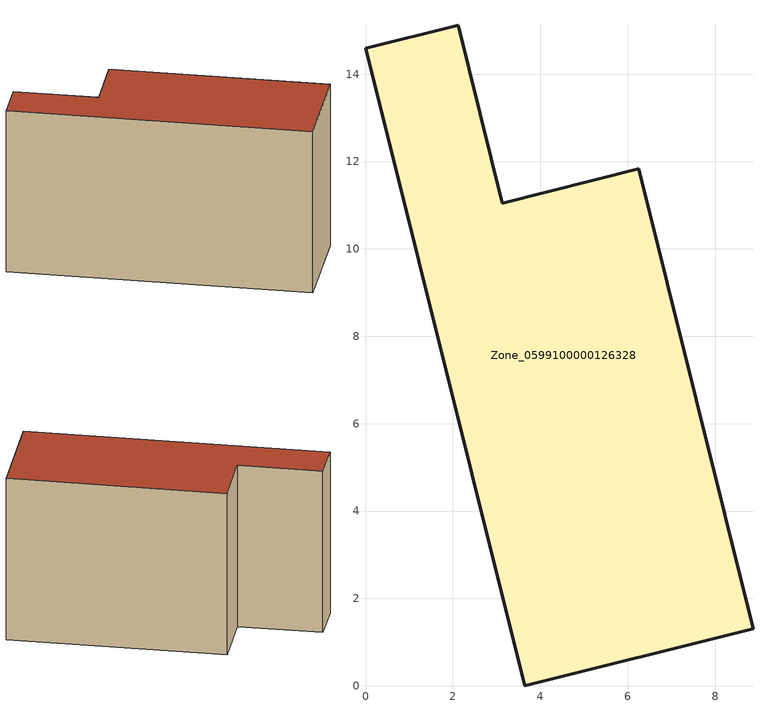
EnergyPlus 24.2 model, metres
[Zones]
Zone_0599100000126328
 floor ground (C_G): 3.64,0 0,14.59 2.12,15.12 3.13,11.05 6.25,11.84 8.87,1.31 z0
 wall outside (C_F): 3.64,0 8.87,1.31 6.25,11.84 3.13,11.05 2.12,15.12 0,14.59 3.64,0 z0:8.64
 roof outside (C_R): 0,14.59 3.64,0 8.87,1.31 6.25,11.84 3.13,11.05 2.12,15.12 z8.64
[BUILDING]
Pand.0599100000126328: North Axis=0; Terrain=City; Loads Convergence Tolerance Value=0.04; Temperature Convergence Tolerance Value=0.4; Solar Distribution=FullExterior; Maximum Number of Warmup Days=25; Minimum Number of Warmup Days=1
[Site:Location]
Rotterdam.The.Hague.AP_ZH_NLD Design_Conditions: Latitude=51.96; Longitude=4.45; Time Zone=1; Elevation=-4.5
[SITE:GROUNDTEMPERATURE:BUILDINGSURFACE]
18, 18, 18, 18, 18, 18, 18, 18, 18, 18, 18, 18
[MATERIAL] Thermal Absorptance=0.9; Solar Absorptance=0.7; Visible Absorptance=0.7
Name | Roughness | Thickness | Conductivity | Density | Specific Heat
G.TI.1975-1991 | MediumSmooth | 0.15 | 0.288461 | 540 | 1210
F.TI.1975-1991 | Rough | 0.3 | 0.230769 | 1920 | 840
R.TI.1975-1991 | MediumRough | 0.2 | 0.153846 | 1500 | 1000
[CONSTRUCTION]
C_G: G.TI.1975-1991
C_F: F.TI.1975-1991
C_R: R.TI.1975-1991
[ZONE]
Zone_0599100000126328: Type=1; Multiplier=1; Ceiling Height=Autocalculate; Volume=Autocalculate; Floor Area=autocalculate; Part of Total Floor Area=Yes
[ZONEINFILTRATION:DESIGNFLOWRATE]
Infil_Zone_0599100000126328: Zone or ZoneList or Space or SpaceList=Zone_0599100000126328; Schedule=AlwaysOn; Design Flow Rate Calculation Method=Flow/Area; Flow Rate per Floor Area=0.003; Constant Term Coefficient=1; Temperature Term Coefficient=0; Velocity Term Coefficient=0; Velocity Squared Term Coefficient=0
[HVACTEMPLATE:ZONE:IDEALLOADSAIRSYSTEM]
Zone_0599100000126328: Maximum Heating Supply Air Temperature=50; Minimum Cooling Supply Air Temperature=13; Maximum Heating Supply Air Humidity Ratio=0.0156; Minimum Cooling Supply Air Humidity Ratio=0.0077; Heating Limit=NoLimit; Cooling Limit=NoLimit; Dehumidification Control Type=ConstantSensibleHeatRatio; Cooling Sensible Heat Ratio=0.7; Dehumidification Setpoint=60; Humidification Control Type=None; Humidification Setpoint=30; Outdoor Air Method=None; Outdoor Air Flow Rate per Person=0.00944; Outdoor Air Flow Rate per Zone Floor Area=0; Outdoor Air Flow Rate per Zone=0; Demand Controlled Ventilation Type=None; Outdoor Air Economizer Type=NoEconomizer; Heat Recovery Type=None; Sensible Heat Recovery Effectiveness=0.7; Latent Heat Recovery Effectiveness=0.65
[ZONECONTROL:THERMOSTAT]
ThermostatControl_Zone_0599100000126328: Zone or ZoneList=Zone_0599100000126328; Control Type Schedule=DualSetpointControlType; Control 1=Thermostat_Zone_0599100000126328; Temperature Difference Between Cutout And Setpoint=0
[THERMOSTATSETPOINT:DUALSETPOINT]
Thermostat_Zone_0599100000126328: Heating Setpoint Temperature Schedule=HeatingSetpoint_Zone_0599100000126328; Cooling Setpoint Temperature Schedule=CoolingSetpoint_Zone_0599100000126328
[SCHEDULE:COMPACT]
HeatingSetpoint_Zone_0599100000126328: Through: 12/31, For: AllDays, Until: 24:00, 21
CoolingSetpoint_Zone_0599100000126328: Through: 12/31, For: AllDays, Until: 24:00, 24
DualSetpointControlType: Through: 12/31, For: AllDays, Until: 24:00, 4
AlwaysOn: Through: 12/31, For: AllDays, Until: 24:00, 1
